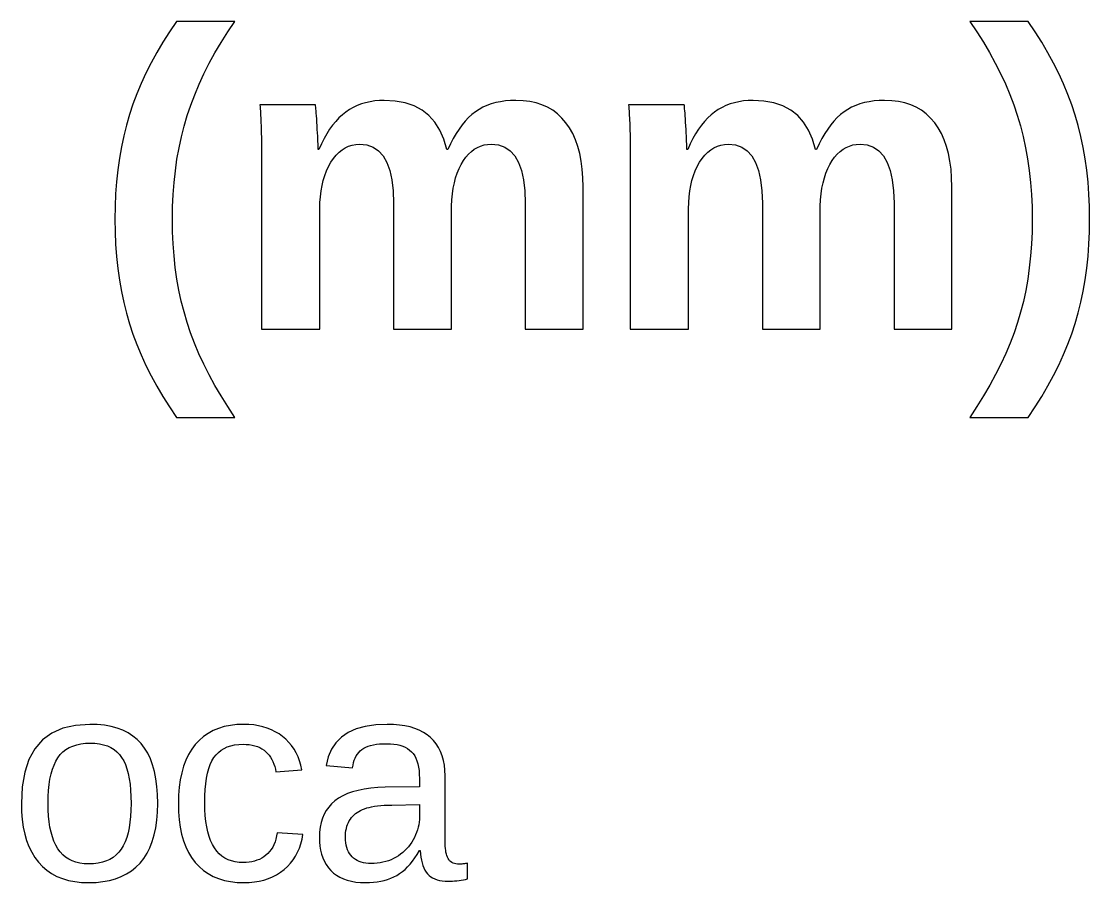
# Model space of a CAD drawing. Header units: metres. Extents: x 13 to 117, y 10 to 117.
# Drawn here: x 99.17 to 116.64, y 17.95 to 32.03 of the extents above; entities that cross this region are included whole.
import ezdxf

# ---------------------------------------------------------------- set-up
doc = ezdxf.new("R2010")
doc.units = ezdxf.units.M

msp = doc.modelspace()

# ---------------------------------------------------------------- linework, layer by layer
for p, q in [((101.707, 32.0317), (101.592, 31.8622)), ((102.659, 32.0317), (101.707, 32.0317)), ((102.544, 31.86), (102.659, 32.0317)), ((115.632, 32.0317), (114.679, 32.0317)), ((114.679, 32.0317), (114.794, 31.8614)), ((115.747, 31.8607), (115.632, 32.0317)), ((101.592, 31.8622), (101.485, 31.6927)), ((102.436, 31.6884), (102.544, 31.86)), ((114.794, 31.8614), (114.901, 31.691)), ((115.855, 31.6899), (115.747, 31.8607)), ((101.485, 31.6927), (101.385, 31.5233)), ((102.335, 31.5171), (102.436, 31.6884)), ((114.901, 31.691), (115.002, 31.5206)), ((115.956, 31.5193), (115.855, 31.6899)), ((101.385, 31.5233), (101.292, 31.3539)), ((102.241, 31.3459), (102.335, 31.5171)), ((115.002, 31.5206), (115.095, 31.3502)), ((116.049, 31.3489), (115.956, 31.5193)), ((101.292, 31.3539), (101.206, 31.1846)), ((102.155, 31.1748), (102.241, 31.3459)), ((115.095, 31.3502), (115.182, 31.1797)), ((116.134, 31.1786), (116.049, 31.3489)), ((101.206, 31.1846), (101.128, 31.0152)), ((102.076, 31.004), (102.155, 31.1748)), ((115.182, 31.1797), (115.261, 31.0092)), ((116.213, 31.0085), (116.134, 31.1786)), ((101.128, 31.0152), (101.057, 30.846)), ((102.004, 30.8333), (102.076, 31.004)), ((115.261, 31.0092), (115.333, 30.8386)), ((116.284, 30.8385), (116.213, 31.0085)), ((101.057, 30.846), (100.993, 30.6768)), ((101.939, 30.6627), (102.004, 30.8333)), ((115.333, 30.8386), (115.398, 30.668)), ((116.347, 30.6687), (116.284, 30.8385)), ((100.993, 30.6768), (100.937, 30.5076)), ((101.881, 30.4923), (101.939, 30.6627)), ((103.979, 30.6686), (103.07, 30.6686)), ((103.07, 30.6686), (103.072, 30.635)), ((103.072, 30.635), (103.074, 30.6004)), ((103.074, 30.6004), (103.077, 30.5648)), ((103.981, 30.6517), (103.979, 30.6686)), ((103.983, 30.6294), (103.981, 30.6517)), ((103.986, 30.6018), (103.983, 30.6294)), ((103.989, 30.5689), (103.986, 30.6018)), ((104.535, 30.5898), (104.475, 30.5499)), ((104.597, 30.625), (104.535, 30.5898)), ((104.662, 30.6554), (104.597, 30.625)), ((104.729, 30.6812), (104.662, 30.6554)), ((104.799, 30.7023), (104.729, 30.6812)), ((104.872, 30.7188), (104.799, 30.7023)), ((104.947, 30.7305), (104.872, 30.7188)), ((105.024, 30.7375), (104.947, 30.7305)), ((105.104, 30.7398), (105.024, 30.7375)), ((105.283, 30.73), (105.104, 30.7398)), ((105.445, 30.7003), (105.283, 30.73)), ((105.591, 30.6509), (105.445, 30.7003)), ((105.721, 30.5818), (105.591, 30.6509)), ((105.835, 30.4929), (105.721, 30.5818)), ((106.653, 30.5925), (106.593, 30.5533)), ((106.716, 30.627), (106.653, 30.5925)), ((106.783, 30.657), (106.716, 30.627)), ((106.853, 30.6823), (106.783, 30.657)), ((106.927, 30.703), (106.853, 30.6823)), ((107.004, 30.7191), (106.927, 30.703)), ((107.085, 30.7306), (107.004, 30.7191)), ((107.169, 30.7375), (107.085, 30.7306)), ((107.257, 30.7398), (107.169, 30.7375)), ((107.373, 30.7353), (107.257, 30.7398)), ((107.483, 30.7218), (107.373, 30.7353)), ((107.586, 30.6993), (107.483, 30.7218)), ((107.683, 30.6678), (107.586, 30.6993)), ((107.774, 30.6273), (107.683, 30.6678)), ((107.859, 30.5778), (107.774, 30.6273)), ((107.937, 30.5193), (107.859, 30.5778)), ((110.009, 30.6686), (109.1, 30.6686)), ((109.1, 30.6686), (109.102, 30.635)), ((109.102, 30.635), (109.104, 30.6004)), ((109.104, 30.6004), (109.107, 30.5648)), ((110.011, 30.6517), (110.009, 30.6686)), ((110.013, 30.6294), (110.011, 30.6517)), ((110.016, 30.6018), (110.013, 30.6294)), ((110.019, 30.5689), (110.016, 30.6018)), ((110.565, 30.5898), (110.505, 30.5499)), ((110.627, 30.625), (110.565, 30.5898)), ((110.692, 30.6554), (110.627, 30.625)), ((110.759, 30.6812), (110.692, 30.6554)), ((110.829, 30.7023), (110.759, 30.6812)), ((110.902, 30.7188), (110.829, 30.7023)), ((110.977, 30.7305), (110.902, 30.7188)), ((111.054, 30.7375), (110.977, 30.7305)), ((111.134, 30.7398), (111.054, 30.7375)), ((111.313, 30.73), (111.134, 30.7398)), ((111.475, 30.7003), (111.313, 30.73)), ((111.621, 30.6509), (111.475, 30.7003)), ((111.751, 30.5818), (111.621, 30.6509)), ((111.865, 30.4929), (111.751, 30.5818)), ((112.683, 30.5925), (112.623, 30.5533)), ((112.746, 30.627), (112.683, 30.5925)), ((112.813, 30.657), (112.746, 30.627)), ((112.883, 30.6823), (112.813, 30.657)), ((112.957, 30.703), (112.883, 30.6823)), ((113.034, 30.7191), (112.957, 30.703)), ((113.115, 30.7306), (113.034, 30.7191)), ((113.199, 30.7375), (113.115, 30.7306)), ((113.287, 30.7398), (113.199, 30.7375)), ((113.403, 30.7353), (113.287, 30.7398)), ((113.513, 30.7218), (113.403, 30.7353)), ((113.616, 30.6993), (113.513, 30.7218)), ((113.713, 30.6678), (113.616, 30.6993)), ((113.804, 30.6273), (113.713, 30.6678)), ((113.889, 30.5778), (113.804, 30.6273)), ((113.967, 30.5193), (113.889, 30.5778)), ((115.398, 30.668), (115.455, 30.4974)), ((116.403, 30.4991), (116.347, 30.6687)), ((100.937, 30.5076), (100.887, 30.3362)), ((101.83, 30.32), (101.881, 30.4923)), ((103.077, 30.5648), (103.079, 30.5283)), ((103.079, 30.5283), (103.081, 30.4908)), ((103.081, 30.4908), (103.083, 30.4524)), ((103.083, 30.4524), (103.085, 30.413)), ((103.085, 30.413), (103.087, 30.3726)), ((103.992, 30.5306), (103.989, 30.5689)), ((103.995, 30.4871), (103.992, 30.5306)), ((103.999, 30.4382), (103.995, 30.4871)), ((104.002, 30.384), (103.999, 30.4382)), ((104.31, 30.3978), (104.259, 30.3356)), ((104.363, 30.4542), (104.31, 30.3978)), ((104.418, 30.5049), (104.363, 30.4542)), ((104.475, 30.5499), (104.418, 30.5049)), ((105.932, 30.3842), (105.835, 30.4929)), ((106.427, 30.4023), (106.375, 30.34)), ((106.48, 30.4586), (106.427, 30.4023)), ((106.536, 30.5089), (106.48, 30.4586)), ((106.593, 30.5533), (106.536, 30.5089)), ((108.009, 30.4518), (107.937, 30.5193)), ((108.074, 30.3753), (108.009, 30.4518)), ((109.107, 30.5648), (109.109, 30.5283)), ((109.109, 30.5283), (109.111, 30.4908)), ((109.111, 30.4908), (109.113, 30.4524)), ((109.113, 30.4524), (109.115, 30.413)), ((109.115, 30.413), (109.117, 30.3726)), ((110.022, 30.5306), (110.019, 30.5689)), ((110.025, 30.4871), (110.022, 30.5306)), ((110.029, 30.4382), (110.025, 30.4871)), ((110.032, 30.384), (110.029, 30.4382)), ((110.34, 30.3978), (110.289, 30.3356)), ((110.393, 30.4542), (110.34, 30.3978)), ((110.448, 30.5049), (110.393, 30.4542)), ((110.505, 30.5499), (110.448, 30.5049)), ((111.962, 30.3842), (111.865, 30.4929)), ((112.457, 30.4023), (112.405, 30.34)), ((112.51, 30.4586), (112.457, 30.4023)), ((112.566, 30.5089), (112.51, 30.4586)), ((112.623, 30.5533), (112.566, 30.5089)), ((114.039, 30.4518), (113.967, 30.5193)), ((114.105, 30.3753), (114.039, 30.4518)), ((115.455, 30.4974), (115.507, 30.3247)), ((116.453, 30.3274), (116.403, 30.4991)), ((100.887, 30.3362), (100.843, 30.1602)), ((101.786, 30.1437), (101.83, 30.32)), ((103.087, 30.3726), (103.089, 30.3312)), ((103.089, 30.3312), (103.09, 30.2881)), ((103.09, 30.2881), (103.092, 30.2423)), ((103.092, 30.2423), (103.093, 30.1939)), ((104.006, 30.3245), (104.002, 30.384)), ((104.009, 30.2645), (104.006, 30.3245)), ((104.012, 30.2088), (104.009, 30.2645)), ((104.21, 30.2678), (104.163, 30.1943)), ((104.259, 30.3356), (104.21, 30.2678)), ((106.012, 30.2558), (105.932, 30.3842)), ((106.077, 30.1076), (106.012, 30.2558)), ((106.326, 30.2719), (106.278, 30.1977)), ((106.375, 30.34), (106.326, 30.2719)), ((108.134, 30.2904), (108.074, 30.3753)), ((108.186, 30.1977), (108.134, 30.2904)), ((109.117, 30.3726), (109.119, 30.3312)), ((109.119, 30.3312), (109.12, 30.2881)), ((109.12, 30.2881), (109.122, 30.2423)), ((109.122, 30.2423), (109.123, 30.1939)), ((110.036, 30.3245), (110.032, 30.384)), ((110.039, 30.2645), (110.036, 30.3245)), ((110.042, 30.2088), (110.039, 30.2645)), ((110.24, 30.2678), (110.193, 30.1943)), ((110.289, 30.3356), (110.24, 30.2678)), ((112.042, 30.2558), (111.962, 30.3842)), ((112.107, 30.1076), (112.042, 30.2558)), ((112.356, 30.2719), (112.308, 30.1977)), ((112.405, 30.34), (112.356, 30.2719)), ((114.164, 30.2904), (114.105, 30.3753)), ((114.216, 30.1977), (114.164, 30.2904)), ((115.507, 30.3247), (115.552, 30.148)), ((116.496, 30.1515), (116.453, 30.3274)), ((100.843, 30.1602), (100.805, 29.9796)), ((101.747, 29.9634), (101.786, 30.1437)), ((103.093, 30.1939), (103.094, 30.1429)), ((103.094, 30.1429), (103.095, 30.0892)), ((103.095, 30.0892), (103.096, 30.0329)), ((104.015, 30.1574), (104.012, 30.2088)), ((104.017, 30.1104), (104.015, 30.1574)), ((104.019, 30.0676), (104.017, 30.1104)), ((104.021, 30.0291), (104.019, 30.0676)), ((104.119, 30.1151), (104.076, 30.0302)), ((104.163, 30.1943), (104.119, 30.1151)), ((106.125, 29.9396), (106.077, 30.1076)), ((106.232, 30.1176), (106.188, 30.0316)), ((106.278, 30.1977), (106.232, 30.1176)), ((108.231, 30.0971), (108.186, 30.1977)), ((108.269, 29.9888), (108.231, 30.0971)), ((109.123, 30.1939), (109.124, 30.1429)), ((109.124, 30.1429), (109.125, 30.0892)), ((109.125, 30.0892), (109.126, 30.0329)), ((110.045, 30.1574), (110.042, 30.2088)), ((110.047, 30.1104), (110.045, 30.1574)), ((110.049, 30.0676), (110.047, 30.1104)), ((110.051, 30.0291), (110.049, 30.0676)), ((110.149, 30.1151), (110.107, 30.0302)), ((110.193, 30.1943), (110.149, 30.1151)), ((112.155, 29.9396), (112.107, 30.1076)), ((112.262, 30.1176), (112.218, 30.0316)), ((112.308, 30.1977), (112.262, 30.1176)), ((114.261, 30.0971), (114.216, 30.1977)), ((114.299, 29.9888), (114.261, 30.0971)), ((115.552, 30.148), (115.591, 29.9671)), ((116.534, 29.9713), (116.496, 30.1515)), ((100.805, 29.9796), (100.773, 29.7945)), ((101.714, 29.7791), (101.747, 29.9634)), ((103.096, 30.0329), (103.097, 29.974)), ((103.097, 29.974), (103.097, 29.9124)), ((103.097, 29.9124), (103.097, 29.8481)), ((104.022, 29.995), (104.021, 30.0291)), ((104.022, 29.9652), (104.022, 29.995)), ((104.023, 29.9396), (104.022, 29.9652)), ((104.036, 29.9396), (104.023, 29.9396)), ((104.076, 30.0302), (104.036, 29.9396)), ((104.317, 29.846), (104.364, 29.8933)), ((104.364, 29.8933), (104.414, 29.9334)), ((104.414, 29.9334), (104.466, 29.9662)), ((104.466, 29.9662), (104.521, 29.9917)), ((104.521, 29.9917), (104.578, 30.0099)), ((104.578, 30.0099), (104.638, 30.0208)), ((104.638, 30.0208), (104.701, 30.0244)), ((104.701, 30.0244), (104.818, 30.0125)), ((104.818, 30.0125), (104.921, 29.9767)), ((104.921, 29.9767), (105.01, 29.9171)), ((105.01, 29.9171), (105.085, 29.8336)), ((106.145, 29.9396), (106.125, 29.9396)), ((106.188, 30.0316), (106.145, 29.9396)), ((106.482, 29.8614), (106.528, 29.9046)), ((106.528, 29.9046), (106.576, 29.9413)), ((106.576, 29.9413), (106.626, 29.9712)), ((106.626, 29.9712), (106.68, 29.9945)), ((106.68, 29.9945), (106.735, 30.0111)), ((106.735, 30.0111), (106.793, 30.0211)), ((106.793, 30.0211), (106.854, 30.0244)), ((106.854, 30.0244), (106.971, 30.0125)), ((106.971, 30.0125), (107.074, 29.9767)), ((107.074, 29.9767), (107.163, 29.9171)), ((107.163, 29.9171), (107.238, 29.8336)), ((108.3, 29.8725), (108.269, 29.9888)), ((109.126, 30.0329), (109.127, 29.974)), ((109.127, 29.974), (109.127, 29.9124)), ((109.127, 29.9124), (109.127, 29.8481)), ((110.052, 29.995), (110.051, 30.0291)), ((110.052, 29.9652), (110.052, 29.995)), ((110.053, 29.9396), (110.052, 29.9652)), ((110.066, 29.9396), (110.053, 29.9396)), ((110.107, 30.0302), (110.066, 29.9396)), ((110.347, 29.846), (110.394, 29.8933)), ((110.394, 29.8933), (110.444, 29.9334)), ((110.444, 29.9334), (110.496, 29.9662)), ((110.496, 29.9662), (110.551, 29.9917)), ((110.551, 29.9917), (110.608, 30.0099)), ((110.608, 30.0099), (110.668, 30.0208)), ((110.668, 30.0208), (110.731, 30.0244)), ((110.731, 30.0244), (110.848, 30.0125)), ((110.848, 30.0125), (110.951, 29.9767)), ((110.951, 29.9767), (111.04, 29.9171)), ((111.04, 29.9171), (111.115, 29.8336)), ((112.175, 29.9396), (112.155, 29.9396)), ((112.218, 30.0316), (112.175, 29.9396)), ((112.512, 29.8614), (112.558, 29.9046)), ((112.558, 29.9046), (112.606, 29.9413)), ((112.606, 29.9413), (112.656, 29.9712)), ((112.656, 29.9712), (112.71, 29.9945)), ((112.71, 29.9945), (112.765, 30.0111)), ((112.765, 30.0111), (112.823, 30.0211)), ((112.823, 30.0211), (112.884, 30.0244)), ((112.884, 30.0244), (113.001, 30.0125)), ((113.001, 30.0125), (113.104, 29.9767)), ((113.104, 29.9767), (113.193, 29.9171)), ((113.193, 29.9171), (113.268, 29.8336)), ((114.33, 29.8725), (114.299, 29.9888)), ((115.591, 29.9671), (115.624, 29.7823)), ((116.566, 29.7868), (116.534, 29.9713)), ((100.773, 29.7945), (100.747, 29.6048)), ((101.687, 29.5907), (101.714, 29.7791)), ((103.097, 29.8481), (103.097, 27)), ((104.193, 29.6618), (104.231, 29.7294)), ((104.231, 29.7294), (104.273, 29.7914)), ((104.273, 29.7914), (104.317, 29.846)), ((105.085, 29.8336), (105.147, 29.7262)), ((105.147, 29.7262), (105.195, 29.595)), ((106.36, 29.6925), (106.398, 29.7549)), ((106.398, 29.7549), (106.439, 29.8115)), ((106.439, 29.8115), (106.482, 29.8614)), ((107.238, 29.8336), (107.3, 29.7262)), ((107.3, 29.7262), (107.348, 29.595)), ((108.325, 29.7485), (108.3, 29.8725)), ((108.342, 29.6166), (108.325, 29.7485)), ((109.127, 29.8481), (109.127, 27)), ((110.223, 29.6618), (110.261, 29.7294)), ((110.261, 29.7294), (110.303, 29.7914)), ((110.303, 29.7914), (110.347, 29.846)), ((111.115, 29.8336), (111.177, 29.7262)), ((111.177, 29.7262), (111.225, 29.595)), ((112.39, 29.6925), (112.428, 29.7549)), ((112.428, 29.7549), (112.469, 29.8115)), ((112.469, 29.8115), (112.512, 29.8614)), ((113.268, 29.8336), (113.33, 29.7262)), ((113.33, 29.7262), (113.378, 29.595)), ((114.355, 29.7485), (114.33, 29.8725)), ((114.372, 29.6166), (114.355, 29.7485)), ((115.624, 29.7823), (115.651, 29.5934)), ((116.592, 29.5981), (116.566, 29.7868)), ((100.747, 29.6048), (100.726, 29.4105)), ((101.666, 29.3983), (101.687, 29.5907)), ((104.13, 29.5136), (104.16, 29.5898)), ((104.16, 29.5898), (104.193, 29.6618)), ((105.195, 29.595), (105.229, 29.4399)), ((106.271, 29.4748), (106.297, 29.5524)), ((106.297, 29.5524), (106.327, 29.625)), ((106.327, 29.625), (106.36, 29.6925)), ((107.348, 29.595), (107.382, 29.4399)), ((108.352, 29.4769), (108.342, 29.6166)), ((110.16, 29.5136), (110.19, 29.5898)), ((110.19, 29.5898), (110.223, 29.6618)), ((111.225, 29.595), (111.259, 29.4399)), ((112.301, 29.4748), (112.327, 29.5524)), ((112.327, 29.5524), (112.357, 29.625)), ((112.357, 29.625), (112.39, 29.6925)), ((113.378, 29.595), (113.412, 29.4399)), ((114.382, 29.4769), (114.372, 29.6166)), ((115.651, 29.5934), (115.672, 29.4004)), ((116.613, 29.4051), (116.592, 29.5981)), ((100.726, 29.4105), (100.711, 29.2117)), ((101.651, 29.2019), (101.666, 29.3983)), ((104.086, 29.3483), (104.106, 29.4331)), ((104.106, 29.4331), (104.13, 29.5136)), ((105.229, 29.4399), (105.25, 29.2609)), ((106.232, 29.3043), (106.25, 29.3921)), ((106.25, 29.3921), (106.271, 29.4748)), ((107.382, 29.4399), (107.403, 29.2609)), ((108.356, 29.3293), (108.352, 29.4769)), ((110.116, 29.3483), (110.136, 29.4331)), ((110.136, 29.4331), (110.16, 29.5136)), ((111.259, 29.4399), (111.28, 29.2609)), ((112.262, 29.3043), (112.28, 29.3921)), ((112.28, 29.3921), (112.301, 29.4748)), ((113.412, 29.4399), (113.433, 29.2609)), ((114.386, 29.3293), (114.382, 29.4769)), ((115.672, 29.4004), (115.688, 29.2033)), ((116.627, 29.2078), (116.613, 29.4051)), ((100.711, 29.2117), (100.703, 29.0083)), ((101.642, 29.0015), (101.651, 29.2019)), ((104.059, 29.166), (104.07, 29.2593)), ((104.07, 29.2593), (104.086, 29.3483)), ((105.25, 29.2609), (105.257, 29.0581)), ((106.209, 29.1136), (106.218, 29.2115)), ((106.218, 29.2115), (106.232, 29.3043)), ((107.403, 29.2609), (107.41, 29.0581)), ((108.356, 27), (108.356, 29.3293)), ((110.089, 29.166), (110.1, 29.2593)), ((110.1, 29.2593), (110.116, 29.3483)), ((111.28, 29.2609), (111.287, 29.0581)), ((112.239, 29.1136), (112.248, 29.2115)), ((112.248, 29.2115), (112.262, 29.3043)), ((113.433, 29.2609), (113.44, 29.0581)), ((114.386, 27), (114.386, 29.3293)), ((115.688, 29.2033), (115.697, 29.0022)), ((116.636, 29.0062), (116.627, 29.2078)), ((100.703, 29.0083), (100.7, 28.8004)), ((101.639, 28.797), (101.642, 29.0015)), ((104.05, 28.9665), (104.052, 29.0684)), ((104.052, 29.0684), (104.059, 29.166)), ((105.257, 29.0581), (105.257, 27)), ((106.203, 29.0106), (106.209, 29.1136)), ((106.203, 27), (106.203, 29.0106)), ((107.41, 29.0581), (107.41, 27)), ((110.08, 28.9665), (110.082, 29.0684)), ((110.082, 29.0684), (110.089, 29.166)), ((111.287, 29.0581), (111.287, 27)), ((112.233, 29.0106), (112.239, 29.1136)), ((112.233, 27), (112.233, 29.0106)), ((113.44, 29.0581), (113.44, 27)), ((115.697, 29.0022), (115.7, 28.797)), ((116.639, 28.8004), (116.636, 29.0062)), ((104.05, 27), (104.05, 28.9665)), ((110.08, 27), (110.08, 28.9665)), ((100.7, 28.8004), (100.703, 28.5917)), ((101.642, 28.5934), (101.639, 28.797)), ((115.7, 28.797), (115.697, 28.5927)), ((116.636, 28.5932), (116.639, 28.8004)), ((100.703, 28.5917), (100.711, 28.3877)), ((101.651, 28.3938), (101.642, 28.5934)), ((115.697, 28.5927), (115.688, 28.3926)), ((116.627, 28.3904), (116.636, 28.5932)), ((100.711, 28.3877), (100.726, 28.1882)), ((101.666, 28.1982), (101.651, 28.3938)), ((115.688, 28.3926), (115.673, 28.1967)), ((116.613, 28.192), (116.627, 28.3904)), ((100.726, 28.1882), (100.747, 27.9934)), ((101.686, 28.0067), (101.666, 28.1982)), ((115.673, 28.1967), (115.652, 28.0051)), ((116.592, 27.9981), (116.613, 28.192)), ((100.747, 27.9934), (100.773, 27.8031)), ((101.713, 27.8193), (101.686, 28.0067)), ((115.652, 28.0051), (115.626, 27.8176)), ((116.566, 27.8086), (116.592, 27.9981)), ((100.773, 27.8031), (100.805, 27.6175)), ((101.746, 27.6359), (101.713, 27.8193)), ((115.626, 27.8176), (115.593, 27.6344)), ((116.534, 27.6235), (116.566, 27.8086)), ((100.805, 27.6175), (100.843, 27.4364)), ((101.784, 27.4566), (101.746, 27.6359)), ((115.593, 27.6344), (115.555, 27.4554)), ((116.496, 27.4429), (116.534, 27.6235)), ((100.843, 27.4364), (100.887, 27.26)), ((101.829, 27.2814), (101.784, 27.4566)), ((115.555, 27.4554), (115.511, 27.2807)), ((116.453, 27.2667), (116.496, 27.4429)), ((100.887, 27.26), (100.937, 27.0881)), ((101.88, 27.1102), (101.829, 27.2814)), ((115.511, 27.2807), (115.461, 27.1102)), ((116.403, 27.0949), (116.453, 27.2667)), ((100.937, 27.0881), (100.993, 26.9186)), ((101.937, 26.9407), (101.88, 27.1102)), ((115.461, 27.1102), (115.404, 26.9414)), ((116.347, 26.9253), (116.403, 27.0949)), ((100.993, 26.9186), (101.057, 26.7489)), ((102.001, 26.7705), (101.937, 26.9407)), ((103.097, 27), (104.05, 27)), ((105.257, 27), (106.203, 27)), ((107.41, 27), (108.356, 27)), ((109.127, 27), (110.08, 27)), ((111.287, 27), (112.233, 27)), ((113.44, 27), (114.386, 27)), ((115.404, 26.9414), (115.339, 26.7717)), ((116.284, 26.7554), (116.347, 26.9253)), ((101.057, 26.7489), (101.128, 26.5792)), ((102.073, 26.5995), (102.001, 26.7705)), ((115.339, 26.7717), (115.267, 26.6011)), ((116.213, 26.5852), (116.284, 26.7554)), ((101.128, 26.5792), (101.206, 26.4094)), ((102.153, 26.4279), (102.073, 26.5995)), ((115.267, 26.6011), (115.188, 26.4296)), ((116.134, 26.4148), (116.213, 26.5852)), ((101.206, 26.4094), (101.292, 26.2395)), ((102.239, 26.2555), (102.153, 26.4279)), ((115.188, 26.4296), (115.101, 26.2572)), ((116.049, 26.2442), (116.134, 26.4148)), ((101.292, 26.2395), (101.385, 26.0695)), ((102.333, 26.0825), (102.239, 26.2555)), ((115.101, 26.2572), (115.007, 26.084)), ((115.956, 26.0732), (116.049, 26.2442)), ((101.385, 26.0695), (101.485, 25.8994)), ((102.435, 25.9087), (102.333, 26.0825)), ((115.007, 26.084), (114.905, 25.9099)), ((115.855, 25.9021), (115.956, 26.0732)), ((101.485, 25.8994), (101.592, 25.7292)), ((102.543, 25.7342), (102.435, 25.9087)), ((114.905, 25.9099), (114.796, 25.7349)), ((115.747, 25.7307), (115.855, 25.9021)), ((101.592, 25.7292), (101.707, 25.559)), ((102.659, 25.559), (102.543, 25.7342)), ((114.796, 25.7349), (114.679, 25.559)), ((115.632, 25.559), (115.747, 25.7307)), ((101.707, 25.559), (102.659, 25.559)), ((114.679, 25.559), (115.632, 25.559)), ((99.8455, 20.477), (99.666, 20.3973)), ((100.053, 20.5248), (99.8455, 20.477)), ((100.287, 20.5408), (100.053, 20.5248)), ((100.411, 20.5369), (100.287, 20.5408)), ((100.526, 20.5252), (100.411, 20.5369)), ((100.635, 20.5058), (100.526, 20.5252)), ((100.736, 20.4786), (100.635, 20.5058)), ((100.829, 20.4436), (100.736, 20.4786)), ((100.915, 20.4009), (100.829, 20.4436)), ((102.394, 20.4754), (102.306, 20.4387)), ((102.488, 20.504), (102.394, 20.4754)), ((102.588, 20.5244), (102.488, 20.504)), ((102.694, 20.5367), (102.588, 20.5244)), ((102.806, 20.5408), (102.694, 20.5367)), ((102.889, 20.5383), (102.806, 20.5408)), ((102.969, 20.531), (102.889, 20.5383)), ((103.047, 20.5188), (102.969, 20.531)), ((103.12, 20.5016), (103.047, 20.5188)), ((103.191, 20.4796), (103.12, 20.5016)), ((103.258, 20.4527), (103.191, 20.4796)), ((103.322, 20.4208), (103.258, 20.4527)), ((104.644, 20.466), (104.514, 20.4078)), ((104.794, 20.5075), (104.644, 20.466)), ((104.964, 20.5325), (104.794, 20.5075)), ((105.153, 20.5408), (104.964, 20.5325)), ((105.255, 20.5381), (105.153, 20.5408)), ((105.351, 20.5301), (105.255, 20.5381)), ((105.441, 20.5168), (105.351, 20.5301)), ((105.525, 20.4982), (105.441, 20.5168)), ((105.604, 20.4742), (105.525, 20.4982)), ((105.677, 20.445), (105.604, 20.4742)), ((105.744, 20.4104), (105.677, 20.445)), ((99.5141, 20.2857), (99.3899, 20.1423)), ((99.666, 20.3973), (99.5141, 20.2857)), ((100.994, 20.3504), (100.915, 20.4009)), ((101.065, 20.2921), (100.994, 20.3504)), ((101.129, 20.2261), (101.065, 20.2921)), ((102.077, 20.2794), (102.013, 20.2099)), ((102.147, 20.3406), (102.077, 20.2794)), ((102.224, 20.3937), (102.147, 20.3406)), ((102.306, 20.4387), (102.224, 20.3937)), ((103.383, 20.3841), (103.322, 20.4208)), ((103.441, 20.3425), (103.383, 20.3841)), ((103.495, 20.2966), (103.441, 20.3425)), ((103.544, 20.247), (103.495, 20.2966)), ((104.402, 20.333), (104.311, 20.2416)), ((104.514, 20.4078), (104.402, 20.333)), ((105.805, 20.3704), (105.744, 20.4104)), ((105.861, 20.3252), (105.805, 20.3704)), ((105.911, 20.2749), (105.861, 20.3252)), ((105.955, 20.2199), (105.911, 20.2749)), ((99.3899, 20.1423), (99.2932, 19.9669)), ((99.8495, 20.0898), (99.8981, 20.1281)), ((99.8981, 20.1281), (99.9516, 20.1605)), ((99.9516, 20.1605), (100.01, 20.187)), ((100.01, 20.187), (100.074, 20.2076)), ((100.074, 20.2076), (100.142, 20.2224)), ((100.142, 20.2224), (100.216, 20.2312)), ((100.216, 20.2312), (100.294, 20.2341)), ((100.294, 20.2341), (100.372, 20.2312)), ((100.372, 20.2312), (100.445, 20.2226)), ((100.445, 20.2226), (100.512, 20.2081)), ((100.512, 20.2081), (100.575, 20.1879)), ((100.575, 20.1879), (100.632, 20.1619)), ((100.632, 20.1619), (100.684, 20.1301)), ((100.684, 20.1301), (100.731, 20.0926)), ((100.731, 20.0926), (100.773, 20.0492)), ((101.185, 20.1519), (101.129, 20.2261)), ((101.235, 20.0691), (101.185, 20.1519)), ((101.955, 20.1327), (101.903, 20.0481)), ((102.013, 20.2099), (101.955, 20.1327)), ((102.392, 20.0832), (102.436, 20.1183)), ((102.436, 20.1183), (102.484, 20.1481)), ((102.484, 20.1481), (102.537, 20.1724)), ((102.537, 20.1724), (102.595, 20.1914)), ((102.595, 20.1914), (102.657, 20.2049)), ((102.657, 20.2049), (102.723, 20.213)), ((102.723, 20.213), (102.794, 20.2157)), ((102.794, 20.2157), (102.847, 20.2142)), ((102.847, 20.2142), (102.896, 20.2097)), ((102.896, 20.2097), (102.943, 20.2021)), ((102.943, 20.2021), (102.988, 20.1916)), ((102.988, 20.1916), (103.029, 20.178)), ((103.029, 20.178), (103.068, 20.1614)), ((103.068, 20.1614), (103.104, 20.1418)), ((103.104, 20.1418), (103.137, 20.1192)), ((103.137, 20.1192), (103.168, 20.0935)), ((103.168, 20.0935), (103.196, 20.0653)), ((103.588, 20.1937), (103.544, 20.247)), ((103.628, 20.1367), (103.588, 20.1937)), ((103.664, 20.0759), (103.628, 20.1367)), ((104.239, 20.1335), (104.186, 20.0088)), ((104.311, 20.2416), (104.239, 20.1335)), ((104.687, 20.0828), (104.711, 20.108)), ((104.711, 20.108), (104.738, 20.1304)), ((104.738, 20.1304), (104.768, 20.1502)), ((104.768, 20.1502), (104.802, 20.1677)), ((104.802, 20.1677), (104.84, 20.1829)), ((104.84, 20.1829), (104.881, 20.1957)), ((104.881, 20.1957), (104.926, 20.2062)), ((104.926, 20.2062), (104.975, 20.2144)), ((104.975, 20.2144), (105.027, 20.2202)), ((105.027, 20.2202), (105.084, 20.2238)), ((105.084, 20.2238), (105.144, 20.2249)), ((105.144, 20.2249), (105.204, 20.2233)), ((105.204, 20.2233), (105.26, 20.2184)), ((105.26, 20.2184), (105.312, 20.2103)), ((105.312, 20.2103), (105.361, 20.199)), ((105.361, 20.199), (105.406, 20.1844)), ((105.406, 20.1844), (105.447, 20.1665)), ((105.447, 20.1665), (105.485, 20.1454)), ((105.485, 20.1454), (105.519, 20.1211)), ((105.519, 20.1211), (105.55, 20.0935)), ((105.55, 20.0935), (105.577, 20.0621)), ((105.993, 20.1601), (105.955, 20.2199)), ((106.025, 20.0956), (105.993, 20.1601)), ((106.051, 20.0263), (106.025, 20.0956)), ((99.2932, 19.9669), (99.2242, 19.7597)), ((99.7031, 19.8762), (99.7332, 19.9391)), ((99.7332, 19.9391), (99.7673, 19.9955)), ((99.7673, 19.9955), (99.8059, 20.0456)), ((99.8059, 20.0456), (99.8495, 20.0898)), ((100.773, 20.0492), (100.809, 20.0001)), ((100.809, 20.0001), (100.842, 19.9446)), ((100.842, 19.9446), (100.87, 19.8822)), ((101.279, 19.9777), (101.235, 20.0691)), ((101.315, 19.8778), (101.279, 19.9777)), ((101.859, 19.9562), (101.821, 19.8569)), ((101.903, 20.0481), (101.859, 19.9562)), ((102.259, 19.8845), (102.286, 19.9443)), ((102.286, 19.9443), (102.317, 19.9966)), ((102.317, 19.9966), (102.352, 20.0426)), ((102.352, 20.0426), (102.392, 20.0832)), ((103.196, 20.0653), (103.221, 20.035)), ((103.221, 20.035), (103.244, 20.0026)), ((103.244, 20.0026), (103.265, 19.968)), ((103.265, 19.968), (103.283, 19.9314)), ((103.283, 19.9314), (103.299, 19.8927)), ((103.694, 20.0115), (103.664, 20.0759)), ((103.72, 19.9434), (103.694, 20.0115)), ((103.741, 19.8716), (103.72, 19.9434)), ((104.186, 20.0088), (104.152, 19.8675)), ((104.602, 19.915), (104.614, 19.9541)), ((104.614, 19.9541), (104.628, 19.9905)), ((104.628, 19.9905), (104.645, 20.024)), ((104.645, 20.024), (104.665, 20.0548)), ((104.665, 20.0548), (104.687, 20.0828)), ((105.577, 20.0621), (105.601, 20.0265)), ((105.601, 20.0265), (105.621, 19.9866)), ((105.621, 19.9866), (105.639, 19.9425)), ((105.639, 19.9425), (105.653, 19.8941)), ((106.072, 19.9522), (106.051, 20.0263)), ((106.087, 19.8734), (106.072, 19.9522)), ((99.2242, 19.7597), (99.1828, 19.5206)), ((99.6549, 19.7303), (99.677, 19.8066)), ((99.677, 19.8066), (99.7031, 19.8762)), ((100.87, 19.8822), (100.895, 19.8127)), ((100.895, 19.8127), (100.915, 19.7363)), ((101.345, 19.7693), (101.315, 19.8778)), ((101.369, 19.6522), (101.345, 19.7693)), ((101.791, 19.7502), (101.767, 19.6361)), ((101.821, 19.8569), (101.791, 19.7502)), ((102.199, 19.6608), (102.215, 19.7428)), ((102.215, 19.7428), (102.235, 19.8173)), ((102.235, 19.8173), (102.259, 19.8845)), ((103.299, 19.8927), (103.312, 19.8518)), ((103.312, 19.8518), (103.323, 19.8089)), ((103.323, 19.8089), (103.331, 19.7638)), ((103.331, 19.7638), (103.758, 19.7961)), ((103.758, 19.7961), (103.741, 19.8716)), ((104.152, 19.8675), (104.586, 19.8283)), ((104.586, 19.8283), (104.593, 19.8731)), ((104.593, 19.8731), (104.602, 19.915)), ((105.653, 19.8941), (105.664, 19.8414)), ((105.664, 19.8414), (105.672, 19.7845)), ((105.672, 19.7845), (105.677, 19.7232)), ((106.095, 19.7899), (106.087, 19.8734)), ((106.098, 19.7016), (106.095, 19.7899)), ((99.6228, 19.5579), (99.6369, 19.6474)), ((99.6369, 19.6474), (99.6549, 19.7303)), ((100.915, 19.7363), (100.932, 19.6529)), ((100.932, 19.6529), (100.946, 19.5625)), ((101.385, 19.5266), (101.369, 19.6522)), ((101.767, 19.6361), (101.75, 19.5146)), ((102.177, 19.4746), (102.186, 19.5714)), ((102.186, 19.5714), (102.199, 19.6608)), ((105.677, 19.7232), (105.679, 19.6577)), ((105.679, 19.6577), (105.679, 19.5217)), ((106.098, 18.6271), (106.098, 19.7016)), ((99.1828, 19.5206), (99.169, 19.2496)), ((99.6068, 19.359), (99.6128, 19.4618)), ((99.6128, 19.4618), (99.6228, 19.5579)), ((100.946, 19.5625), (100.955, 19.4652)), ((100.955, 19.4652), (100.961, 19.3609)), ((101.395, 19.3924), (101.385, 19.5266)), ((101.399, 19.2496), (101.395, 19.3924)), ((101.75, 19.5146), (101.739, 19.3858)), ((102.171, 19.3705), (102.177, 19.4746)), ((104.501, 19.408), (104.425, 19.3738)), ((104.585, 19.4373), (104.501, 19.408)), ((104.676, 19.4619), (104.585, 19.4373)), ((104.775, 19.4817), (104.676, 19.4619)), ((104.882, 19.4968), (104.775, 19.4817)), ((104.996, 19.507), (104.882, 19.4968)), ((105.119, 19.5125), (104.996, 19.507)), ((105.679, 19.5217), (105.119, 19.5125)), ((99.169, 19.2496), (99.1724, 19.1134)), ((99.6047, 19.2496), (99.6068, 19.359)), ((99.6067, 19.143), (99.6047, 19.2496)), ((100.961, 19.3609), (100.963, 19.2496)), ((100.963, 19.2496), (100.961, 19.1397)), ((101.395, 19.1082), (101.399, 19.2496)), ((101.739, 19.3858), (101.736, 19.2496)), ((101.736, 19.2496), (101.739, 19.1125)), ((102.169, 19.2589), (102.171, 19.3705)), ((102.171, 19.1514), (102.169, 19.2589)), ((104.243, 19.2428), (104.196, 19.19)), ((104.297, 19.2911), (104.243, 19.2428)), ((104.357, 19.3349), (104.297, 19.2911)), ((104.425, 19.3738), (104.357, 19.3349)), ((105.045, 19.2133), (105.101, 19.2174)), ((105.101, 19.2174), (105.161, 19.2203)), ((105.161, 19.2203), (105.225, 19.222)), ((105.225, 19.222), (105.679, 19.2312)), ((105.679, 19.2312), (105.679, 19.026)), ((99.1724, 19.1134), (99.1828, 18.9845)), ((99.6127, 19.0425), (99.6067, 19.143)), ((99.6225, 18.948), (99.6127, 19.0425)), ((100.961, 19.1397), (100.955, 19.0365)), ((101.384, 18.9751), (101.395, 19.1082)), ((101.739, 19.1125), (101.75, 18.9828)), ((102.177, 19.0503), (102.171, 19.1514)), ((102.187, 18.9556), (102.177, 19.0503)), ((104.12, 19.0712), (104.092, 19.0051)), ((104.155, 19.1328), (104.12, 19.0712)), ((104.196, 19.19), (104.155, 19.1328)), ((104.588, 19.0397), (104.611, 19.0616)), ((104.611, 19.0616), (104.635, 19.082)), ((104.635, 19.082), (104.66, 19.101)), ((104.66, 19.101), (104.688, 19.1185)), ((104.688, 19.1185), (104.717, 19.1345)), ((104.717, 19.1345), (104.748, 19.149)), ((104.748, 19.149), (104.781, 19.162)), ((104.781, 19.162), (104.816, 19.1737)), ((104.816, 19.1737), (104.855, 19.1841)), ((104.855, 19.1841), (104.897, 19.1933)), ((104.897, 19.1933), (104.943, 19.2012)), ((104.943, 19.2012), (104.992, 19.2079)), ((104.992, 19.2079), (105.045, 19.2133)), ((99.1828, 18.9845), (99.2, 18.8629)), ((99.6364, 18.8596), (99.6225, 18.948)), ((100.945, 18.9399), (100.931, 18.85)), ((100.955, 19.0365), (100.945, 18.9399)), ((101.367, 18.8503), (101.384, 18.9751)), ((101.75, 18.9828), (101.767, 18.8606)), ((102.2, 18.8672), (102.187, 18.9556)), ((104.07, 18.9345), (104.054, 18.8596)), ((104.092, 19.0051), (104.07, 18.9345)), ((104.484, 18.8413), (104.493, 18.8748)), ((104.493, 18.8748), (104.504, 18.9066)), ((104.504, 18.9066), (104.517, 18.9366)), ((104.517, 18.9366), (104.532, 18.9649)), ((104.532, 18.9649), (104.549, 18.9914)), ((104.549, 18.9914), (104.568, 19.0163)), ((104.568, 19.0163), (104.588, 19.0397)), ((105.667, 18.8996), (105.659, 18.8579)), ((105.674, 18.9415), (105.667, 18.8996)), ((105.678, 18.9836), (105.674, 18.9415)), ((105.679, 19.026), (105.678, 18.9836)), ((99.2, 18.8629), (99.2241, 18.7487)), ((99.2241, 18.7487), (99.2551, 18.6417)), ((99.6542, 18.7772), (99.6364, 18.8596)), ((99.676, 18.7009), (99.6542, 18.7772)), ((99.7017, 18.6307), (99.676, 18.7009)), ((100.913, 18.7667), (100.892, 18.6901)), ((100.931, 18.85), (100.913, 18.7667)), ((101.31, 18.6253), (101.342, 18.7336)), ((101.342, 18.7336), (101.367, 18.8503)), ((101.767, 18.8606), (101.79, 18.7459)), ((101.79, 18.7459), (101.821, 18.6387)), ((102.218, 18.7852), (102.2, 18.8672)), ((102.239, 18.7096), (102.218, 18.7852)), ((102.264, 18.6404), (102.239, 18.7096)), ((103.343, 18.7163), (103.331, 18.6658)), ((103.352, 18.7701), (103.343, 18.7163)), ((103.772, 18.7424), (103.352, 18.7701)), ((103.759, 18.6643), (103.772, 18.7424)), ((104.045, 18.7801), (104.042, 18.6963)), ((104.042, 18.6963), (104.044, 18.6212)), ((104.054, 18.8596), (104.045, 18.7801)), ((104.468, 18.6894), (104.469, 18.73)), ((104.469, 18.73), (104.472, 18.7688)), ((104.472, 18.7688), (104.477, 18.8059)), ((104.477, 18.8059), (104.484, 18.8413)), ((105.598, 18.694), (105.576, 18.6536)), ((105.617, 18.7346), (105.598, 18.694)), ((105.633, 18.7755), (105.617, 18.7346)), ((105.647, 18.8166), (105.633, 18.7755)), ((105.659, 18.8579), (105.647, 18.8166)), ((99.2551, 18.6417), (99.293, 18.5421)), ((99.293, 18.5421), (99.3378, 18.4498)), ((99.7314, 18.5665), (99.7017, 18.6307)), ((99.765, 18.5084), (99.7314, 18.5665)), ((100.836, 18.5569), (100.803, 18.5003)), ((100.866, 18.6202), (100.836, 18.5569)), ((100.892, 18.6901), (100.866, 18.6202)), ((101.224, 18.4333), (101.27, 18.5252)), ((101.27, 18.5252), (101.31, 18.6253)), ((101.821, 18.6387), (101.858, 18.539)), ((101.858, 18.539), (101.903, 18.4468)), ((102.293, 18.5775), (102.264, 18.6404)), ((102.326, 18.521), (102.293, 18.5775)), ((102.363, 18.4707), (102.326, 18.521)), ((103.279, 18.5332), (103.255, 18.4954)), ((103.299, 18.5742), (103.279, 18.5332)), ((103.317, 18.6184), (103.299, 18.5742)), ((103.331, 18.6658), (103.317, 18.6184)), ((103.687, 18.4514), (103.716, 18.5188)), ((103.716, 18.5188), (103.74, 18.5897)), ((103.74, 18.5897), (103.759, 18.6643)), ((104.044, 18.6212), (104.051, 18.5499)), ((104.051, 18.5499), (104.063, 18.4821)), ((104.47, 18.6454), (104.468, 18.6894)), ((104.474, 18.6037), (104.47, 18.6454)), ((104.48, 18.5643), (104.474, 18.6037)), ((104.49, 18.5272), (104.48, 18.5643)), ((104.502, 18.4924), (104.49, 18.5272)), ((105.499, 18.5416), (105.47, 18.508)), ((105.527, 18.577), (105.499, 18.5416)), ((105.552, 18.6144), (105.527, 18.577)), ((105.576, 18.6536), (105.552, 18.6144)), ((106.099, 18.5873), (106.098, 18.6271)), ((106.101, 18.5496), (106.099, 18.5873)), ((106.104, 18.5143), (106.101, 18.5496)), ((99.3378, 18.4498), (99.3894, 18.3647)), ((99.3894, 18.3647), (99.448, 18.287)), ((99.8029, 18.4564), (99.765, 18.5084)), ((99.8452, 18.4105), (99.8029, 18.4564)), ((99.8922, 18.3707), (99.8452, 18.4105)), ((99.9436, 18.337), (99.8922, 18.3707)), ((100.672, 18.3671), (100.618, 18.3345)), ((100.721, 18.4056), (100.672, 18.3671)), ((100.764, 18.45), (100.721, 18.4056)), ((100.803, 18.5003), (100.764, 18.45)), ((101.11, 18.2744), (101.171, 18.3497)), ((101.171, 18.3497), (101.224, 18.4333)), ((101.903, 18.4468), (101.954, 18.362)), ((101.954, 18.362), (102.012, 18.2847)), ((102.404, 18.4263), (102.363, 18.4707)), ((102.448, 18.3878), (102.404, 18.4263)), ((102.497, 18.3553), (102.448, 18.3878)), ((102.55, 18.3286), (102.497, 18.3553)), ((103.099, 18.3538), (103.062, 18.3345)), ((103.135, 18.376), (103.099, 18.3538)), ((103.169, 18.4012), (103.135, 18.376)), ((103.201, 18.4294), (103.169, 18.4012)), ((103.229, 18.4608), (103.201, 18.4294)), ((103.255, 18.4954), (103.229, 18.4608)), ((103.614, 18.3274), (103.653, 18.3876)), ((103.653, 18.3876), (103.687, 18.4514)), ((104.063, 18.4821), (104.079, 18.418)), ((104.079, 18.418), (104.1, 18.3576)), ((104.1, 18.3576), (104.126, 18.3008)), ((104.517, 18.4598), (104.502, 18.4924)), ((104.535, 18.4295), (104.517, 18.4598)), ((104.555, 18.4015), (104.535, 18.4295)), ((104.578, 18.3758), (104.555, 18.4015)), ((104.603, 18.3526), (104.578, 18.3758)), ((104.631, 18.3321), (104.603, 18.3526)), ((105.256, 18.3471), (105.215, 18.3279)), ((105.296, 18.3689), (105.256, 18.3471)), ((105.335, 18.3929), (105.296, 18.3689)), ((105.371, 18.4188), (105.335, 18.3929)), ((105.406, 18.4467), (105.371, 18.4188)), ((105.439, 18.4764), (105.406, 18.4467)), ((105.47, 18.508), (105.439, 18.4764)), ((105.567, 18.3052), (105.606, 18.3584)), ((105.606, 18.3584), (105.643, 18.4158)), ((105.643, 18.4158), (105.679, 18.4772)), ((105.679, 18.4772), (105.693, 18.4772)), ((105.693, 18.4772), (105.697, 18.4216)), ((105.697, 18.4216), (105.703, 18.3693)), ((105.703, 18.3693), (105.712, 18.3203)), ((106.108, 18.4812), (106.104, 18.5143)), ((106.113, 18.4503), (106.108, 18.4812)), ((106.12, 18.4217), (106.113, 18.4503)), ((106.128, 18.3953), (106.12, 18.4217)), ((106.137, 18.3712), (106.128, 18.3953)), ((106.147, 18.3493), (106.137, 18.3712)), ((106.159, 18.3297), (106.147, 18.3493)), ((99.448, 18.287), (99.5133, 18.2171)), ((99.5133, 18.2171), (99.5852, 18.1554)), ((99.9996, 18.3095), (99.9436, 18.337)), ((100.06, 18.2881), (99.9996, 18.3095)), ((100.125, 18.2728), (100.06, 18.2881)), ((100.195, 18.2636), (100.125, 18.2728)), ((100.269, 18.2605), (100.195, 18.2636)), ((100.349, 18.2635), (100.269, 18.2605)), ((100.424, 18.2724), (100.349, 18.2635)), ((100.494, 18.2872), (100.424, 18.2724)), ((100.559, 18.3079), (100.494, 18.2872)), ((100.618, 18.3345), (100.559, 18.3079)), ((100.969, 18.1478), (101.043, 18.2071)), ((101.043, 18.2071), (101.11, 18.2744)), ((102.012, 18.2847), (102.076, 18.2153)), ((102.076, 18.2153), (102.146, 18.154)), ((102.606, 18.3079), (102.55, 18.3286)), ((102.666, 18.2931), (102.606, 18.3079)), ((102.731, 18.2842), (102.666, 18.2931)), ((102.799, 18.2813), (102.731, 18.2842)), ((102.847, 18.2828), (102.799, 18.2813)), ((102.894, 18.2872), (102.847, 18.2828)), ((102.938, 18.2946), (102.894, 18.2872)), ((102.981, 18.305), (102.938, 18.2946)), ((103.022, 18.3183), (102.981, 18.305)), ((103.062, 18.3345), (103.022, 18.3183)), ((103.465, 18.1683), (103.52, 18.2177)), ((103.52, 18.2177), (103.57, 18.2708)), ((103.57, 18.2708), (103.614, 18.3274)), ((104.126, 18.3008), (104.156, 18.2476)), ((104.156, 18.2476), (104.191, 18.1981)), ((104.191, 18.1981), (104.231, 18.1522)), ((104.661, 18.3143), (104.631, 18.3321)), ((104.694, 18.2993), (104.661, 18.3143)), ((104.728, 18.287), (104.694, 18.2993)), ((104.765, 18.2774), (104.728, 18.287)), ((104.805, 18.2706), (104.765, 18.2774)), ((104.846, 18.2665), (104.805, 18.2706)), ((104.89, 18.2651), (104.846, 18.2665)), ((104.94, 18.2664), (104.89, 18.2651)), ((104.989, 18.2702), (104.94, 18.2664)), ((105.037, 18.2767), (104.989, 18.2702)), ((105.083, 18.2856), (105.037, 18.2767)), ((105.128, 18.2971), (105.083, 18.2856)), ((105.172, 18.3112), (105.128, 18.2971)), ((105.215, 18.3279), (105.172, 18.3112)), ((105.4, 18.1336), (105.444, 18.1703)), ((105.444, 18.1703), (105.486, 18.2112)), ((105.486, 18.2112), (105.527, 18.2561)), ((105.527, 18.2561), (105.567, 18.3052)), ((105.712, 18.3203), (105.723, 18.2748)), ((105.723, 18.2748), (105.736, 18.2327)), ((105.736, 18.2327), (105.752, 18.1939)), ((105.752, 18.1939), (105.769, 18.1586)), ((106.173, 18.3124), (106.159, 18.3297)), ((106.189, 18.2974), (106.173, 18.3124)), ((106.207, 18.2847), (106.189, 18.2974)), ((106.228, 18.2744), (106.207, 18.2847)), ((106.25, 18.2663), (106.228, 18.2744)), ((106.275, 18.2605), (106.25, 18.2663)), ((106.302, 18.2571), (106.275, 18.2605)), ((106.331, 18.2559), (106.302, 18.2571)), ((106.345, 18.2561), (106.331, 18.2559)), ((106.359, 18.2567), (106.345, 18.2561)), ((106.373, 18.2577), (106.359, 18.2567)), ((106.388, 18.2591), (106.373, 18.2577)), ((106.403, 18.2609), (106.388, 18.2591)), ((106.418, 18.2631), (106.403, 18.2609)), ((106.434, 18.2657), (106.418, 18.2631)), ((106.451, 18.2687), (106.434, 18.2657)), ((106.467, 18.2721), (106.451, 18.2687)), ((106.467, 18.0138), (106.467, 18.2721)), ((99.5852, 18.1554), (99.6637, 18.102)), ((99.6637, 18.102), (99.7488, 18.0567)), ((99.7488, 18.0567), (99.8405, 18.0197)), ((99.8405, 18.0197), (99.9388, 17.9909)), ((100.61, 17.9895), (100.71, 18.0172)), ((100.71, 18.0172), (100.803, 18.0528)), ((100.803, 18.0528), (100.889, 18.0963)), ((100.889, 18.0963), (100.969, 18.1478)), ((102.146, 18.154), (102.223, 18.1009)), ((102.223, 18.1009), (102.305, 18.056)), ((102.305, 18.056), (102.394, 18.0192)), ((102.394, 18.0192), (102.489, 17.9907)), ((103.059, 17.9777), (103.136, 17.9963)), ((103.136, 17.9963), (103.208, 18.0201)), ((103.208, 18.0201), (103.278, 18.0492)), ((103.278, 18.0492), (103.344, 18.0836)), ((103.344, 18.0836), (103.406, 18.1233)), ((103.406, 18.1233), (103.465, 18.1683)), ((104.231, 18.1522), (104.275, 18.1106)), ((104.275, 18.1106), (104.324, 18.0738)), ((104.324, 18.0738), (104.378, 18.042)), ((104.378, 18.042), (104.436, 18.0151)), ((104.436, 18.0151), (104.499, 17.9931)), ((105.103, 17.9906), (105.158, 18.0067)), ((105.158, 18.0067), (105.21, 18.0257)), ((105.21, 18.0257), (105.261, 18.0477)), ((105.261, 18.0477), (105.309, 18.0726)), ((105.309, 18.0726), (105.355, 18.1011)), ((105.355, 18.1011), (105.4, 18.1336)), ((105.769, 18.1586), (105.789, 18.1266)), ((105.789, 18.1266), (105.811, 18.098)), ((105.811, 18.098), (105.836, 18.0726)), ((105.836, 18.0726), (105.864, 18.0502)), ((105.864, 18.0502), (105.895, 18.0307)), ((105.895, 18.0307), (105.929, 18.0143)), ((105.929, 18.0143), (105.967, 18.0009)), ((105.967, 18.0009), (106.007, 17.9904)), ((106.362, 17.9933), (106.397, 17.9993)), ((106.397, 17.9993), (106.432, 18.0061)), ((106.432, 18.0061), (106.467, 18.0138)), ((99.9388, 17.9909), (100.044, 17.9704)), ((100.044, 17.9704), (100.155, 17.958)), ((100.155, 17.958), (100.273, 17.9539)), ((100.273, 17.9539), (100.392, 17.9579)), ((100.392, 17.9579), (100.504, 17.9697)), ((100.504, 17.9697), (100.61, 17.9895)), ((102.489, 17.9907), (102.59, 17.9702)), ((102.59, 17.9702), (102.697, 17.958)), ((102.697, 17.958), (102.81, 17.9539)), ((102.81, 17.9539), (102.897, 17.9565)), ((102.897, 17.9565), (102.98, 17.9645)), ((102.98, 17.9645), (103.059, 17.9777)), ((104.499, 17.9931), (104.566, 17.9759)), ((104.566, 17.9759), (104.638, 17.9637)), ((104.638, 17.9637), (104.715, 17.9563)), ((104.715, 17.9563), (104.796, 17.9539)), ((104.796, 17.9539), (104.862, 17.9554)), ((104.862, 17.9554), (104.925, 17.9598)), ((104.925, 17.9598), (104.987, 17.9671)), ((104.987, 17.9671), (105.046, 17.9774)), ((105.046, 17.9774), (105.103, 17.9906)), ((106.007, 17.9904), (106.051, 17.9829)), ((106.051, 17.9829), (106.097, 17.9785)), ((106.097, 17.9785), (106.147, 17.977)), ((106.147, 17.977), (106.183, 17.9774)), ((106.183, 17.9774), (106.219, 17.9788)), ((106.219, 17.9788), (106.255, 17.981)), ((106.255, 17.981), (106.291, 17.9842)), ((106.291, 17.9842), (106.327, 17.9883)), ((106.327, 17.9883), (106.362, 17.9933))]:
    msp.add_line(p, q)

doc.saveas('drawing.dxf')
